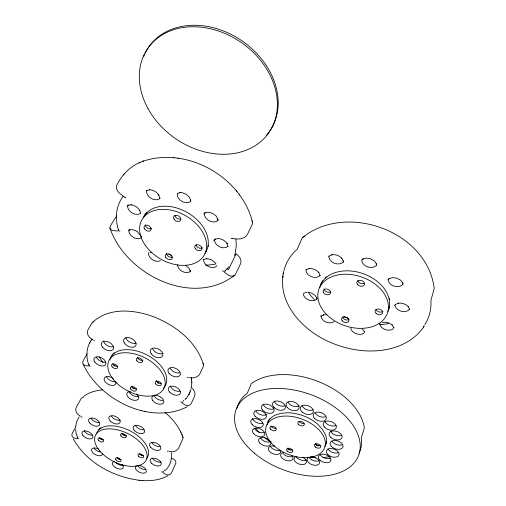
<?xml version="1.0" encoding="UTF-8"?>
<svg xmlns="http://www.w3.org/2000/svg" width="506" height="506" viewBox="0 0 506 506"><rect width="100%" height="100%" fill="white"/><g stroke="black" fill="none" stroke-linecap="round" stroke-linejoin="round"><path stroke-width="0.76" d="M191.812 381.96L191.502 387.09M116.38 217.15C116.285 209.705 118.708 202.33 123.059 196.303M190.617 201.685L190.705 200.091L190.749 200.597L189.541 197.378L186.24 194.304L182.261 192.697L179.87 192.577L180.262 192.596L177.448 193.501M75.571 426.956L76.767 421.371L79.126 416.912M283.651 271.273C276.162 304.561 305.611 333.397 334.485 344.029C363.795 355.661 404.579 354.567 424.161 326.383M234.98 254.657L236.315 245.638L235.916 239.218M190.996 389.31L188.846 394.674L186.094 398.722M92.288 339.001C86.203 346.249 85.558 356.724 88.986 365.294M188.846 394.674L189.212 393.883M189.782 392.656L190.155 391.865M185.032 399.784L185.677 398.412M224.506 272.253L227.453 274.467A7.476 5.142 47.8 0 0 235.644 274.043L240.571 263.702A7.407 5.041 47.6 0 0 237.061 254.632L236.1 253.904L228.427 269.704L226.96 268.597M213.785 240.717L214.493 239.332M203.817 214.127L204.55 212.754M75.685 427.058L72.371 433.092A5.996 4.13 -22.8 0 0 75.185 438.234L76.937 438.481M87.102 353.934L83.256 360.626A6.496 4.225 -20.1 0 0 86.387 365.794L88.297 366.015M89.391 343.53L89.828 342.771M90.511 341.588L90.947 340.829M116.62 215.898L110.491 225.695A7.451 4.269 -16.3 0 0 114.305 230.73L117.651 230.957M140.054 162.426C129.846 166.569 122.028 174.981 117.025 184.646A7.799 5.383 41.2 0 0 120.333 193.924L125.564 197.783A2.6 1.809 38.9 0 1 125.052 197.34M228.971 266.694L225.025 271.007A2.505 1.746 45 0 1 222.501 270.811M394.585 305.358L395.622 304.201L395.224 304.53L398.589 303.126L398.273 303.183C401.96 302.702 405.85 303.979 408.405 306.706L408.133 306.44L409.67 309.552M165.19 470.441C170.073 466.051 172.369 459.125 171.319 452.668M388.07 279.641L389.272 278.521L388.88 278.825L392.226 277.63L396.78 278.123L400.803 280.292L402.846 283.164L402.694 282.69L403.023 284.283M92.762 322.164C109.359 306.876 134.988 309.577 154.501 317.129C175.848 325.712 196.448 341.601 203.399 364.364M234.847 275.144C192.641 307.85 125.69 274.657 109.947 228.042M302.677 237.415C346.566 202.255 426.533 230.976 434.142 287.769A9.462 6.135 -4.6 0 1 434.009 289.375L430.897 300.4A76.026 54.427 18.8 0 1 424.819 324.681M361.904 259.856L363.219 258.806L362.827 259.085L366.344 258.098L370.904 258.876L374.756 261.305L376.521 264.315L376.382 263.828L376.565 265.454M214.202 239.939L215.404 239.015L214.968 239.262L218.137 238.535C221.767 238.737 225.278 240.685 227.232 243.772L227.023 243.456L227.94 246.732M127.158 205.936L128.379 205.088L127.904 205.309L131.37 204.791L131.035 204.778C134.659 205.227 138.024 207.403 139.846 210.578L139.675 210.249L140.478 213.576L140.459 213.032M83.439 396.457C88.885 392.371 95.666 390.531 102.357 389.879M328.761 256.289L332.012 254.739L331.645 254.771C335.377 254.17 339.305 255.562 341.885 258.307L341.658 258.073L343.359 261.343L343.239 260.843L343.283 262.431M204.38 213.374L205.721 212.514L205.284 212.741L208.984 212.223L212.982 213.545L216.296 216.151L217.928 219.522L217.871 219.035L217.915 220.635M320.848 316.161L323.903 314.846L323.549 314.909L325.586 314.814M187.41 406.66C150.554 425.571 99.246 399.835 83.098 364.004M306.105 269.717L309.457 268.49L309.122 268.528C312.79 268.243 316.541 269.787 318.894 272.626L318.66 272.354L320.045 275.574M167.954 475.716C160.111 480.061 150.883 481.212 142.047 480.517M128.726 230.331L130.036 229.654L129.599 229.876L132.844 229.705L136.867 231.248M203.469 259.654L206.676 258.699L206.321 258.724C209.889 258.699 213.374 260.445 215.531 263.278M142.521 161.389C186.834 146.082 241.103 176.733 252.456 221.887M138.897 162.913L143.634 160.914M146.493 190.623L149.896 189.769L149.529 189.744C153.267 189.902 156.797 191.995 158.84 195.114L158.669 194.829L159.776 198.282M303.885 293.1L307.053 292.259M382.251 322.316L386.508 322.278L388.678 322.891M149.966 252.728L151.705 252.589M73.3 438.86C86.539 462.617 113.161 477.019 139.605 480.308M138.916 480.251L142.8 480.58M189.402 377.634L191.451 377.868A6.673 4.579 -15.9 0 0 199.851 373.833L203.134 366.787A6.629 4.522 -15.7 0 0 202.881 363.295M173.28 157.556L174.032 157.657M177.935 158.15L178.599 158.239M169.124 451.46L170.99 451.719A6.129 4.465 -18.8 0 0 178.713 447.886L182.881 438.734A3.042 2.201 -18.2 0 0 182.381 436.583M144.893 411.226L145.399 411.346M141.3 410.36L141.731 410.461M309.185 292.43L311.316 293.031L315.01 295.321L316.838 298.085L316.743 297.604L316.99 299.103M185.443 265.308L188.757 267.94L190.224 270.761L190.186 270.267L190.262 271.709M80.486 416.255L78.828 415.122A6.078 4.997 46.6 0 1 76.324 407.26L81.232 398.462A3.017 2.46 46.2 0 1 83.515 397.425M163.185 472.844L164.766 473.932A5.946 4.763 55.5 0 0 171.585 472.604L175.677 463.553A2.947 2.347 55.2 0 0 174.918 460.194A6.704 5.345 55.3 0 0 172.932 458.822A2.947 2.347 55.1 0 0 171.034 458.885M92.516 339.577L90.713 338.305A6.66 5.18 43.6 0 1 87.943 329.925L91.902 323.189A6.616 5.117 43.6 0 1 93.926 321.474M182.337 403.092L184.051 404.307A6.464 4.946 51.7 0 0 191.376 403.238L194.601 396.255A6.42 4.889 51.5 0 0 191.666 388.026L190.825 387.425M390.664 323.878L392.34 325.168L392.112 324.922L393.972 327.869L393.832 327.369M165.108 412.447C172.944 419.208 179.813 427.576 183.027 437.551M362.328 329.02L364.345 331.613L364.231 331.139M239.275 194.342L239.724 194.911M236.397 190.749L236.795 191.255M180.756 431.884L180.971 432.371M181.894 434.471L182.116 434.977M77.69 438.133L76.178 433.497L75.571 429.366M118.429 230.217L116.918 223.848L116.386 217.586M191.344 377.628L191.844 382.391M191.641 379.513L191.673 379.93M161.287 383.282A3.295 2.005 26.2 0 1 156.341 380.493M109.802 359.918A30.727 18.659 27 0 1 147.284 355.092A30.727 18.659 27 0 1 163.293 388.285M105.343 362.176A6.534 3.934 28.5 0 1 96.304 357.16M180.18 391.125A6.527 3.985 25.5 0 1 170.187 385.914M111.927 355.326A30.708 18.665 27 0 1 114.394 352.701M117.803 366.186A3.295 1.992 27.9 0 1 112.806 363.447M143.027 360.101A3.346 2.062 27.3 0 1 139.681 359.76A3.346 2.062 27.3 0 1 137.569 357.198M162.831 400.372A6.42 3.852 25.9 0 1 153.963 395.464M113.357 346.8A6.66 4.092 28.6 0 1 103.458 340.943M136.373 393.845A6.401 3.782 26.7 0 1 136.715 400.151A6.401 3.782 26.7 0 1 127.664 396.59A6.401 3.782 26.7 0 1 130.44 391.511M138.258 396.426A6.376 3.789 26.7 0 1 129.182 392.011M115.077 366.148A6.692 4.048 27.9 0 1 113.584 365.262M136.677 388.678A3.238 1.935 26.8 0 1 131.636 386.223M134.564 388.962A6.578 3.934 26.8 0 1 132.079 387.602M158.802 383.339A6.686 4.08 26.2 0 1 157.271 382.517M102.908 362.416A56.292 34.895 27.1 0 1 99.22 356.686M183.57 400.297A6.287 4.883 48.5 0 1 183.444 400.739M183.077 401.524A6.287 4.883 48.5 0 1 182.824 401.89A2.163 1.676 48.8 0 1 180.585 401.909M115.88 381.866A6.445 3.814 27.7 0 1 109.846 385.015A6.445 3.814 27.7 0 1 104.344 377.995A6.445 3.814 27.7 0 1 113.217 378.463M114.906 381.669A6.42 3.82 27.7 0 1 106.323 376.325M136.165 343.144A6.742 4.212 28 0 1 125.842 337.742M163.109 353.397A6.742 4.231 26.9 0 1 152.521 348.571M179.687 372.865A6.654 4.137 25.9 0 1 170.225 368.241M188.472 377.28A2.226 1.556 -14 0 1 187.34 377.349M94.35 340.823A2.22 1.739 41 0 1 93.553 339.994M90.232 366.281A2.176 1.448 -18.1 0 1 89.157 364.503M103.224 439.727A3.017 1.676 26.7 0 1 99.473 437.709M96.501 433.895A28.14 15.699 26.1 0 1 129.662 430.663A28.14 15.699 26.1 0 1 146.436 458.828M98.809 429.518A28.127 15.705 26.1 0 1 101.036 427.614M126.139 435.451A3.061 1.733 26.2 0 1 121.838 433.206M137.891 465.495A5.914 3.245 25.2 0 1 146.31 470.605A5.914 3.245 25.2 0 1 139.118 472.117A5.914 3.245 25.2 0 1 136.778 465.729M92.541 435.204A5.983 3.321 27.2 0 1 84.23 430.676M145.513 469.416A5.895 3.251 25.2 0 1 137.948 465.982M122.186 464.552A5.876 3.194 25.8 0 1 121.206 469.049A5.876 3.194 25.8 0 1 113.54 466.001A5.876 3.194 25.8 0 1 114.489 461.491M123.04 465.318A5.857 3.2 25.8 0 1 115.412 462.288M161.148 462.073A5.99 3.352 24.9 0 1 152.439 458.366M99.65 422.44A6.091 3.441 27.3 0 1 90.979 418.234M126.437 435.951A6.217 3.523 26.2 0 1 124.938 435.552M124.438 435.362A6.217 3.523 26.2 0 1 122.104 434.053M102.851 439.904A6.129 3.409 26.7 0 1 100.011 438.525M121.345 459.322A2.973 1.632 25.9 0 1 116.994 457.588M119.954 459.454A6.034 3.321 25.9 0 1 117.183 458.05M142.939 455.773A6.129 3.428 25.4 0 1 140.048 454.502M143.666 455.495A3.017 1.682 25.4 0 1 139.321 453.49M102.452 453.737A5.908 3.219 26.6 0 1 96.361 455.103A5.908 3.219 26.6 0 1 91.611 449.404A5.908 3.219 26.6 0 1 98.518 449.018M100.188 451.947A5.895 3.226 26.6 0 1 94.122 448.259M120.352 420.069A6.161 3.529 26.8 0 1 111.415 416.274M143.818 429.853A6.161 3.548 25.9 0 1 135.292 425.166M160.37 446.558A6.091 3.472 25.1 0 1 151.692 442.352M164.361 470.131A5.781 4.699 52.1 0 1 164.235 470.561M163.881 471.32A5.781 4.699 52.1 0 1 163.647 471.681A1.986 1.613 52.5 0 1 161.566 471.788M168.283 451.099A2.043 1.518 -16.9 0 1 167.246 451.156M77.734 437.007A5.838 4.13 -20.7 0 0 77.589 437.399A2.005 1.417 -20.9 0 0 78.702 438.772M82.168 417.361A2.03 1.682 43.7 0 1 81.434 416.609M225.296 270.64A7.293 5.079 44.8 0 1 225.025 271.007M143.438 217.283A35.705 25.009 29.6 0 1 187.859 212.817A35.705 25.009 29.6 0 1 204.93 253.386M206.132 251.374A35.679 25.009 29.6 0 1 205.341 252.583M144.615 215.24A35.679 25.009 29.6 0 1 146.86 212.33M208.409 245.214A35.679 25.009 29.6 0 1 208.099 246.662M171.439 255.214A35.565 25.022 29.6 0 1 168.675 254.05M151.857 228.288A3.833 2.663 30.9 0 1 147.714 228.212A3.833 2.663 30.9 0 1 145.412 224.658M180.503 219.028A3.903 2.783 30.1 0 1 174.912 215.265M139.511 213.88A7.691 5.364 32.2 0 1 131.724 212.697A7.691 5.364 32.2 0 1 127.664 206.094M202.406 247.763A3.827 2.688 28.1 0 1 198.592 247.813A3.827 2.688 28.1 0 1 196.012 244.784M160.402 260.691A7.388 5.035 29.6 0 1 152.135 259.483A7.388 5.035 29.6 0 1 148.745 252.595M251.786 220.85A7.66 4.56 -12 0 1 252.285 224.31L247.276 234.657A7.742 4.655 -12.3 0 1 237.63 239.015L231.565 238.541A2.581 1.581 -10.4 0 0 232.222 238.547M236.1 253.904A65.084 46.596 29.9 0 1 234.354 255.416M216.043 263.904A65.084 46.596 29.9 0 1 205.487 265.195M141.547 236.713A65.084 46.596 29.9 0 1 137.107 231.312M172.476 257.01A3.757 2.581 29.1 0 1 168.631 256.523A3.757 2.581 29.1 0 1 166.569 253.398M217.763 220.616A7.811 5.667 28.6 0 1 209.174 220.742A7.811 5.667 28.6 0 1 204.481 213.494M190.3 201.584A7.887 5.724 30.6 0 1 181.553 201.11A7.887 5.724 30.6 0 1 177.385 193.558M227.985 246.201A7.653 5.465 27.2 0 1 219.762 246.871A7.653 5.465 27.2 0 1 214.569 240.065M160.225 198.029A7.837 5.598 32.1 0 1 151.231 198.428A7.837 5.598 32.1 0 1 146.778 190.275M217.023 265.675A7.489 5.224 27.1 0 1 208.434 266.466A7.489 5.224 27.1 0 1 203.722 259.097M190.262 271.437A7.381 5.06 28.1 0 1 182.23 271.393A7.381 5.06 28.1 0 1 177.682 264.752M141.275 237.75A7.508 5.149 31.2 0 1 133.103 237.194A7.508 5.149 31.2 0 1 128.916 230.198M123.331 174.88A7.723 5.275 41.3 0 1 124.286 173.887M119.909 231.172A2.498 1.474 -14.3 0 1 118.429 229.825A7.267 4.295 -14.1 0 1 118.6 229.42M329.975 456.633A56.969 35.439 20.4 0 1 322.784 457.462M315.516 457.481A56.969 35.439 20.4 0 1 310.76 457.101M269.603 441.422A56.969 35.439 20.4 0 1 264.315 437.285M259.622 432.845A56.969 35.439 20.4 0 1 255.6 428.171M359.064 453.142A65.185 40.088 20.4 0 0 361.259 437.918L364.339 427.918A64.654 40.227 20.4 0 0 318.147 381.473A64.654 40.227 20.4 0 0 251.318 383.637L247.32 393.206A65.185 40.088 20.4 0 0 236.884 408.589M292.544 449.986A3.27 1.967 20.6 0 1 287.724 448.095M320.741 445.406A3.333 2.03 19.6 0 1 315.327 443.414M262.797 423.161A6.559 4.023 22.1 0 1 252.494 418.468M275.846 428.221A3.314 2.03 21.4 0 1 271.064 426.071M264.777 432.326A6.502 3.947 21.9 0 1 254.316 428.215M271.146 441.491A6.464 3.89 21.6 0 1 260.584 437.968M268.003 421.808A30.992 18.975 20.5 0 1 269.78 418.702M326.566 441.732A30.992 18.975 20.5 0 1 325.687 444.439M324.725 446.52A31.018 18.969 20.5 0 0 325.554 435.021L322.575 429.518L317.762 424.281A31.018 18.969 20.5 0 0 288.35 412.769L281.121 413.282L275.017 415.217A31.018 18.969 20.5 0 0 267.111 424.667M280.564 450.865A6.458 3.852 21.2 0 1 275.182 454.369A6.458 3.852 21.2 0 1 268.319 448.847A6.458 3.852 21.2 0 1 274.878 446.279M318.514 445.963A6.774 4.137 19.6 0 1 315.814 444.863M290.229 450.182A6.641 3.997 20.6 0 1 289.154 449.764M288.641 449.518A6.641 3.997 20.6 0 1 287.667 448.948M312.942 409.866A6.818 4.314 20.2 0 1 301.974 405.584M284.808 405.856A6.749 4.25 21.4 0 1 274.214 401.03M299.172 405.85A6.793 4.295 20.8 0 1 288.034 402.188M304.176 423.212A3.378 2.1 20.4 0 1 299.103 421.498M336.148 425.318A6.793 4.257 19.2 0 1 324.997 421.65M325.396 416.824A6.818 4.295 19.6 0 1 315.244 413.174M341.986 444.882A6.692 4.111 18.8 0 1 332.031 441.283M341.493 435.293A6.749 4.187 18.9 0 1 330.646 431.049M273.942 408.753A6.692 4.181 21.8 0 1 263.171 404.534M266.681 414.597A6.629 4.105 22 0 1 255.846 411.011M280.084 450.15A6.439 3.858 21.1 0 1 270.508 446.665M306.427 459.929A6.458 3.858 20.1 0 1 295.852 456.393M318.729 460.903A6.502 3.896 19.6 0 1 309.058 457.392M338.893 452.478A6.622 4.029 18.9 0 1 328.033 448.866M330.399 458.202A6.559 3.959 19.2 0 1 320.488 455.179M292.683 456.38A6.439 3.846 20.6 0 1 282.974 453.408M310.665 456.779A6.521 3.89 19.7 0 1 319.615 462.402A6.521 3.89 19.7 0 1 310.69 464.11A6.521 3.89 19.7 0 1 309.28 457.044M302.816 457.31A6.483 3.852 20.2 0 1 305.643 463.572A6.483 3.852 20.2 0 1 296.706 462.882A6.483 3.852 20.2 0 1 295.403 456.741M292.101 455.805A6.458 3.839 20.7 0 1 289.963 460.795A6.458 3.839 20.7 0 1 281.475 457.456A6.458 3.839 20.7 0 1 283.575 452.446M266.415 135.279A73.642 58.215 35.1 0 0 277.87 108.853L277.952 108.05A73.642 58.215 35.1 0 0 278.167 104.527L278.186 103.983A73.642 58.215 35.1 0 0 224.93 31.581L224.31 31.328A73.642 58.215 35.1 0 0 175.582 27.944L174.766 28.203A73.642 58.215 35.1 0 0 171.325 29.43L170.807 29.633A73.642 58.215 35.1 0 0 145.184 53.174M143.653 56.723A73.642 58.215 35.1 0 1 144.438 54.812M316.939 298.97A7.558 5.332 21.4 0 1 308.749 300.026A7.558 5.332 21.4 0 1 303.328 293.739M330.589 291.753A3.865 2.758 20.5 0 1 326.547 291.798A3.865 2.758 20.5 0 1 324.093 288.837M424.022 325.883A76.026 54.427 18.8 0 1 423.18 327.066M282.943 277.459A76.026 54.427 18.8 0 1 283.056 276.036M283.316 273.923A76.026 54.427 18.8 0 1 283.556 272.525M284.005 270.451A76.026 54.427 18.8 0 1 297.332 249.154L301.791 238.731A9.272 5.92 49.5 0 1 305.048 236.308M348.596 318.388A36.04 25.774 18.9 0 1 343.593 316.503M402.839 284.353A7.963 5.813 16.5 0 1 394.193 286.149A7.963 5.813 16.5 0 1 388.172 279.799M409.639 309.071A7.824 5.579 16.1 0 1 401.486 311.298A7.824 5.579 16.1 0 1 394.99 305.466M376.186 265.498A7.988 5.908 18.3 0 1 367.293 266.763A7.988 5.908 18.3 0 1 361.803 260.008M342.764 262.355A7.894 5.806 20.5 0 1 333.833 262.981A7.894 5.806 20.5 0 1 328.951 256.03M320.203 275.169A7.723 5.572 21.6 0 1 311.196 276.618A7.723 5.572 21.6 0 1 306.092 269.249M334.137 321.55A7.47 5.193 20.1 0 1 325.725 321.917A7.47 5.193 20.1 0 1 321.07 315.58M364.611 332.404A7.501 5.193 18.5 0 1 356.616 333.878A7.501 5.193 18.5 0 1 350.816 328.027M393.529 328.552A7.641 5.338 16.9 0 1 384.977 329.482A7.641 5.338 16.9 0 1 379.81 323.271M390.189 323.195A64.667 47.058 18.7 0 1 379.759 324.694M314.466 299.83A64.667 47.058 18.7 0 1 308.015 291.93M319.672 287.648A36.185 25.768 18.9 0 1 362.96 273.594A36.185 25.768 18.9 0 1 387.849 311.424M320.677 284.676A36.154 25.768 18.9 0 1 322.803 280.685M325.2 277.838A36.154 25.768 18.9 0 1 326.262 276.858M389.411 298.357A36.154 25.768 18.9 0 1 389.664 299.786M389.354 307.009A36.154 25.768 18.9 0 1 388.425 309.881M364.099 283.347A3.953 2.865 18.6 0 1 357.831 280.659M382.979 311.196A3.896 2.758 17.4 0 1 379.171 311.974A3.896 2.758 17.4 0 1 376.021 309.419M349.02 319.375A3.808 2.656 19.2 0 1 345.105 319.621A3.808 2.656 19.2 0 1 342.467 316.851M155.785 384.029A3.302 2.005 26.1 0 0 161.085 385.028A3.302 2.005 26.1 0 0 157.79 381.17A3.302 2.005 26.1 0 0 155.785 384.029M169.636 392.137A6.553 3.978 25.5 0 0 180.13 393.744A6.553 3.978 25.5 0 0 173.242 386.236A6.553 3.978 25.5 0 0 169.636 392.137M113.205 379.279A30.809 18.633 27 0 0 162.692 390.366A30.809 18.633 27 0 0 133.552 353.7A30.809 18.633 27 0 0 113.205 379.279M94.837 362.125A6.559 3.928 28.4 0 0 105.318 364.984A6.559 3.928 28.4 0 0 99.549 357.027A6.559 3.928 28.4 0 0 94.837 362.125M152.66 400.455A6.439 3.846 25.8 0 0 163.109 403.345A6.439 3.846 25.8 0 0 157.739 395.705A6.439 3.846 25.8 0 0 152.66 400.455M112.231 366.951A3.302 1.986 27.9 0 0 117.443 367.849A3.302 1.986 27.9 0 0 113.97 363.978A3.302 1.986 27.9 0 0 112.231 366.951M136.854 360.759A3.359 2.062 27.3 0 0 142.262 362.094A3.359 2.062 27.3 0 0 139.258 358.027A3.359 2.062 27.3 0 0 136.854 360.759M102.547 347.192A6.686 4.086 28.6 0 0 113.154 349.393A6.686 4.086 28.6 0 0 106.557 341.341A6.686 4.086 28.6 0 0 102.547 347.192M130.725 389.12A3.245 1.935 26.8 0 0 135.969 390.721A3.245 1.935 26.8 0 0 133.382 386.818A3.245 1.935 26.8 0 0 130.725 389.12M124.267 342.821A6.768 4.206 28 0 0 135.159 346.42A6.768 4.206 28 0 0 130.194 337.989A6.768 4.206 28 0 0 124.267 342.821M151.142 353.688A6.768 4.225 26.9 0 0 162.11 356.635A6.768 4.225 26.9 0 0 156.468 348.343A6.768 4.225 26.9 0 0 151.142 353.688M169.036 373.333A6.679 4.13 25.8 0 0 179.858 375.61A6.679 4.13 25.8 0 0 173.583 367.666A6.679 4.13 25.8 0 0 169.036 373.333M98.695 440.473A3.023 1.67 26.7 0 0 103.452 441.396A3.023 1.67 26.7 0 0 100.239 438.013A3.023 1.67 26.7 0 0 98.695 440.473M99.79 451.004A28.209 15.667 26.1 0 0 144.982 461.877A28.209 15.667 26.1 0 0 117.854 429.936A28.209 15.667 26.1 0 0 99.79 451.004M82.857 435.394A6.002 3.314 27.2 0 0 92.453 438.145A6.002 3.314 27.2 0 0 87.095 431.22A6.002 3.314 27.2 0 0 82.857 435.394M121.016 436.014A3.068 1.727 26.2 0 0 125.95 437.31A3.068 1.727 26.2 0 0 123.16 433.781A3.068 1.727 26.2 0 0 121.016 436.014M89.707 423.01A6.11 3.434 27.2 0 0 99.397 425.198A6.11 3.434 27.2 0 0 93.287 418.19A6.11 3.434 27.2 0 0 89.707 423.01M151.433 463.154A6.009 3.346 24.9 0 0 161.003 464.837A6.009 3.346 24.9 0 0 154.608 458.253A6.009 3.346 24.9 0 0 151.433 463.154M110.283 421.087A6.18 3.523 26.7 0 0 119.992 422.687A6.18 3.523 26.7 0 0 113.236 415.742A6.18 3.523 26.7 0 0 110.283 421.087M138.593 456.292A3.023 1.682 25.4 0 0 143.426 457.297A3.023 1.682 25.4 0 0 140.371 453.926A3.023 1.682 25.4 0 0 138.593 456.292M115.855 459.84A2.979 1.632 25.9 0 0 120.656 461.358A2.979 1.632 25.9 0 0 118.24 457.968A2.979 1.632 25.9 0 0 115.855 459.84M133.995 430.03A6.18 3.536 25.9 0 0 143.989 432.858A6.18 3.536 25.9 0 0 138.733 425.685A6.18 3.536 25.9 0 0 133.995 430.03M150.56 447.196A6.11 3.466 25.1 0 0 160.427 449.448A6.11 3.466 25.1 0 0 154.589 442.535A6.11 3.466 25.1 0 0 150.56 447.196M145.38 245.391A35.818 24.996 29.5 0 0 203.273 256.593A35.818 24.996 29.5 0 0 170.686 210.104A35.818 24.996 29.5 0 0 145.38 245.391M174.127 219.231A3.915 2.777 30.1 0 0 180.465 220.597A3.915 2.777 30.1 0 0 177.094 215.411A3.915 2.777 30.1 0 0 174.127 219.231M144.33 228.535A3.839 2.663 30.9 0 0 150.484 230.647A3.839 2.663 30.9 0 0 147.923 225.448A3.839 2.663 30.9 0 0 144.33 228.535M195.417 248.712A3.833 2.688 28.1 0 0 201.635 249.648A3.833 2.688 28.1 0 0 197.935 244.777A3.833 2.688 28.1 0 0 195.417 248.712M165.664 257.257A3.763 2.581 29.1 0 0 171.762 258.983A3.763 2.581 29.1 0 0 168.89 254.031A3.763 2.581 29.1 0 0 165.664 257.257M315.339 447.013A3.34 2.03 19.6 0 0 320.684 447.121A3.34 2.03 19.6 0 0 316.63 443.743A3.34 2.03 19.6 0 0 315.339 447.013M287.237 451.099A3.276 1.961 20.6 0 0 292.626 451.826A3.276 1.961 20.6 0 0 289.255 448.272A3.276 1.961 20.6 0 0 287.237 451.099M254.265 453.072A65.407 40.031 20.5 0 0 358.571 455.526A65.407 40.031 20.5 0 0 279.388 388.444A65.407 40.031 20.5 0 0 254.265 453.072M252.323 424.749A6.584 4.016 22.1 0 0 262.975 425.805A6.584 4.016 22.1 0 0 255.707 418.639A6.584 4.016 22.1 0 0 252.323 424.749M253.361 433.345A6.527 3.94 21.9 0 0 264.151 435.717A6.527 3.94 21.9 0 0 258.458 428.266A6.527 3.94 21.9 0 0 253.361 433.345M270.489 429.101A3.321 2.024 21.4 0 0 275.979 430.094A3.321 2.024 21.4 0 0 272.867 426.343A3.321 2.024 21.4 0 0 270.489 429.101M274.163 445.9A31.1 18.943 20.5 0 0 324.283 448.607A31.1 18.943 20.5 0 0 288.072 416.115A31.1 18.943 20.5 0 0 274.163 445.9M259.774 443.073A6.483 3.884 21.6 0 0 270.438 444.825A6.483 3.884 21.6 0 0 264.037 437.633A6.483 3.884 21.6 0 0 259.774 443.073M298.673 424.547A3.39 2.1 20.4 0 0 304.188 424.958A3.39 2.1 20.4 0 0 300.406 421.334A3.39 2.1 20.4 0 0 298.673 424.547M302.145 412.036A6.844 4.307 20.3 0 0 313.17 412.371A6.844 4.307 20.3 0 0 305.112 405.186A6.844 4.307 20.3 0 0 302.145 412.036M287.263 407.457A6.818 4.288 20.9 0 0 298.559 409.177A6.818 4.288 20.9 0 0 291.975 401.448A6.818 4.288 20.9 0 0 287.263 407.457M274.081 407.463A6.774 4.244 21.4 0 0 285.118 408.481A6.774 4.244 21.4 0 0 277.743 401.037A6.774 4.244 21.4 0 0 274.081 407.463M262.216 409.752A6.717 4.174 21.8 0 0 273.341 412.137A6.717 4.174 21.8 0 0 267.529 404.345A6.717 4.174 21.8 0 0 262.216 409.752M324.321 426.95A6.818 4.25 19.2 0 0 335.706 428.734A6.818 4.25 19.2 0 0 329.317 421.125A6.818 4.25 19.2 0 0 324.321 426.95M314.669 418.462A6.844 4.295 19.7 0 0 325.946 419.531A6.844 4.295 19.7 0 0 318.685 412.08A6.844 4.295 19.7 0 0 314.669 418.462M331.512 446.532A6.717 4.105 18.9 0 0 342.625 447.69A6.717 4.105 18.9 0 0 335.586 440.511A6.717 4.105 18.9 0 0 331.512 446.532M330.873 437.469A6.774 4.181 18.9 0 0 341.892 437.918A6.774 4.181 18.9 0 0 334.036 430.91A6.774 4.181 18.9 0 0 330.873 437.469M327.382 454.103A6.648 4.023 19 0 0 338.482 455.931A6.648 4.023 19 0 0 332.271 448.645A6.648 4.023 19 0 0 327.382 454.103M255.005 416.179A6.648 4.099 22 0 0 265.928 417.893A6.648 4.099 22 0 0 259.344 410.385A6.648 4.099 22 0 0 255.005 416.179M320.064 460.34A6.584 3.953 19.3 0 0 330.722 460.877A6.584 3.953 19.3 0 0 323.049 454.154A6.584 3.953 19.3 0 0 320.064 460.34M147.954 108.48A73.775 58.234 35 0 0 267.516 134.545A73.775 58.234 35 0 0 209.535 28.551A73.775 58.234 35 0 0 147.954 108.48M323.695 292.86A3.877 2.758 20.5 0 0 330.19 293.784A3.877 2.758 20.5 0 0 326.718 289.021A3.877 2.758 20.5 0 0 323.695 292.86M326.87 314.77A36.299 25.762 19 0 0 386.742 314.89A36.299 25.762 19 0 0 345.8 274.227A36.299 25.762 19 0 0 326.87 314.77M357.748 284.714A3.966 2.865 18.7 0 0 364.345 284.853A3.966 2.865 18.7 0 0 360.057 280.286A3.966 2.865 18.7 0 0 357.748 284.714M376.129 313.416A3.903 2.758 17.4 0 0 382.53 313.176A3.903 2.758 17.4 0 0 377.925 308.983A3.903 2.758 17.4 0 0 376.129 313.416M342.233 320.829A3.814 2.656 19.2 0 0 348.621 321.418A3.814 2.656 19.2 0 0 344.839 316.946A3.814 2.656 19.2 0 0 342.233 320.829"/></g></svg>
